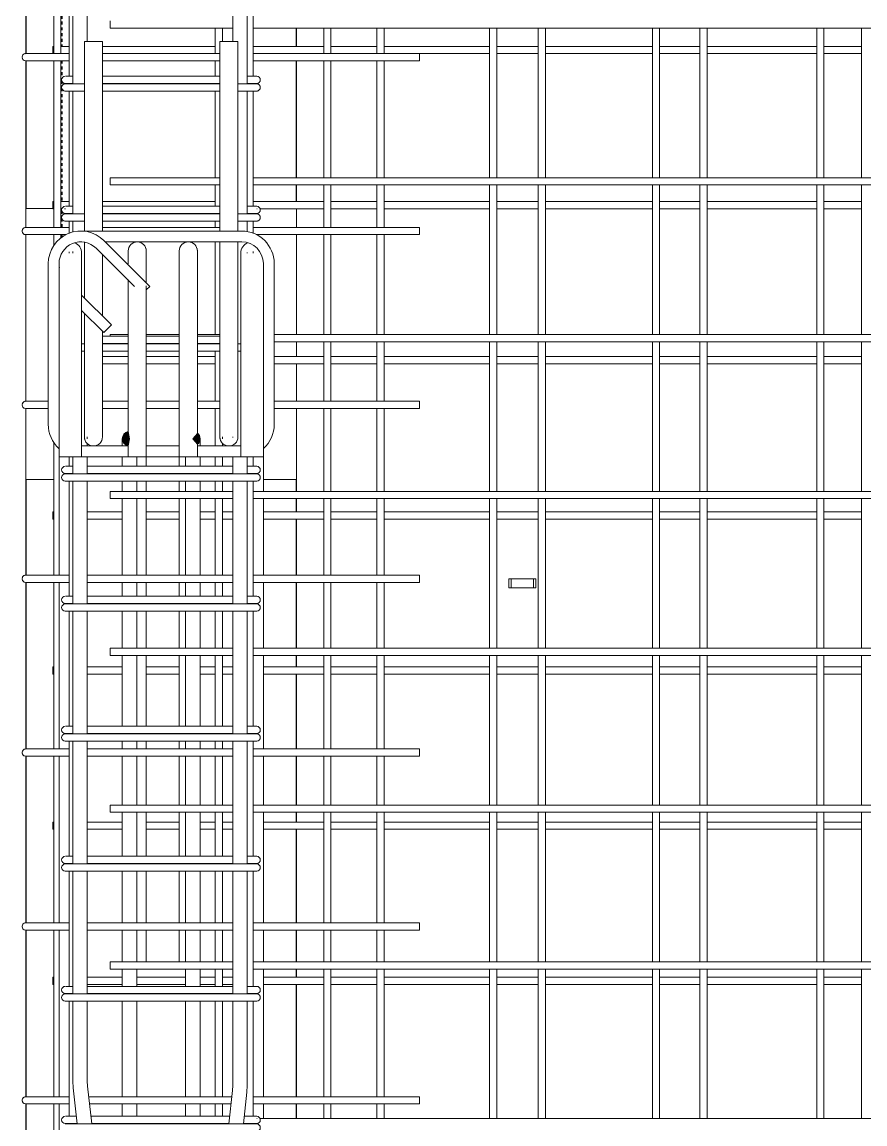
# Model space of a CAD drawing. Header units: millimetres. Extents: x 12473 to 23610, y -3081 to 6044.
# Drawn here: x 14611 to 15544, y 26 to 1246 of the extents above; entities that cross this region are included whole.
import ezdxf

# ---------------------------------------------------------------- set-up
doc = ezdxf.new("R2010")
doc.units = ezdxf.units.MM
doc.linetypes.add('Dash', pattern=[6.36, 3.18, -3.18])
for name, color, linetype, lineweight in [('A-GENM', 13, 'Continuous', 18), ('A-WALL', 113, 'Continuous', 25), ('A-WALL-HDLN', 110, 'Dash', 25), ('S-BEAM', 12, 'Continuous', 18), ('S-RBAR', 171, 'Continuous', 18)]:
    doc.layers.add(name, color=color, linetype=linetype, lineweight=lineweight)

# ---------------------------------------------------------------- blocks, each defined once
blk = doc.blocks.new('RR spread anchor face based - RR-SA-2_5-200-V4-Elevation Front 1')
at = {"layer": 'A-GENM'}
for p, q in [((15149.6, -700), (15152.1, -700)), ((15149.6, -710), (15149.6, -700)), ((15152.1, -700), (15177.1, -700)), ((15152.1, -710), (15152.1, -700)), ((15177.1, -700), (15179.6, -700)), ((15177.1, -710), (15177.1, -700)), ((15179.6, -700), (15179.6, -710)), ((15152.1, -710), (15149.6, -710)), ((15177.1, -710), (15152.1, -710)), ((15179.6, -710), (15177.1, -710))]:
    blk.add_line(p, q, dxfattribs=at)

msp = doc.modelspace()

# ---------------------------------------------------------------- hatches: boundary and pattern name
at = {"layer": 'S-RBAR'}
h = msp.add_hatch(color=256, dxfattribs=at)
edge = h.paths.add_edge_path()
edge.add_arc((14729.6, 785), 8, 100.1579, 180)
edge.add_line((14721.6, 785), (14729.6, 785))
edge.add_line((14729.6, 785), (14728.2, 792.9))
h = msp.add_hatch(color=256, dxfattribs=at)
edge = h.paths.add_edge_path()
edge.add_arc((14729.6, 785), 8, 180, 259.8421)
edge.add_line((14728.2, 777.1), (14729.6, 785))
edge.add_line((14729.6, 785), (14721.6, 785))
for points in [[(14727.2, 777.4), (14728.1, 777.7), (14728.1, 792.3), (14727.2, 792.6), (14721.9, 784.6)], [(14804.7, 779.8), (14806.2, 780.3), (14806.2, 789.7), (14804.7, 790.2), (14804.7, 784.6)]]:
    msp.add_hatch(color=256, dxfattribs=at).paths.add_polyline_path(points)
h = msp.add_hatch(color=256, dxfattribs=at)
edge = h.paths.add_edge_path()
edge.add_arc((14799.7, 785), 8, 311.8329, 408.1671)
edge.add_line((14805, 791), (14799.7, 785))
edge.add_line((14799.7, 785), (14805, 779))

# ---------------------------------------------------------------- linework, layer by layer
at = {"layer": 'A-WALL'}
for p, q in [((14614.6, 1396), (14614.6, 1211.5)), ((14914.6, 1219.4), (14914.6, 1239.7)), ((14614.6, 1203.5), (14614.6, 1040)), ((14914.6, 1074), (14914.6, 1203.5)), ((14914.6, 1047.6), (14914.6, 1066)), ((14614.6, 740), (14614.6, 634)), ((14914.6, 726.7), (14914.6, 740)), ((14914.6, 704.1), (14914.6, 718.7)), ((14914.6, 634), (14914.6, 696.1)), ((14614.6, 626), (14614.6, 441.5)), ((14914.6, 553.1), (14914.6, 626)), ((14914.6, 532.3), (14914.6, 545.1)), ((14914.6, 441.5), (14914.6, 524.3)), ((14614.6, 433.5), (14614.6, 249)), ((14914.6, 379.4), (14914.6, 433.5)), ((14914.6, 360.6), (14914.6, 371.4)), ((14914.6, 249), (14914.6, 352.6)), ((14614.6, 241), (14614.6, 56.5)), ((14914.6, 205.8), (14914.6, 241)), ((14914.6, 188.8), (14914.6, 197.8)), ((14914.6, 56.5), (14914.6, 180.8)), ((14614.6, 48.5), (14614.6, -136)), ((14914.6, 32.2), (14914.6, 48.5))]:
    msp.add_line(p, q, dxfattribs=at)
at = {"layer": 'A-WALL-HDLN'}
for p, q in [((14654.6, 1316.8), (14654.6, 1219.4)), ((14654.6, 1203.5), (14654.6, 1183.5)), ((14654.6, 1181.3), (14654.6, 1175)), ((14654.6, 1172.9), (14654.6, 1047.6)), ((14654.6, 1037.3), (14654.6, 1031.1)), ((14654.6, 1028.9), (14654.6, 1019)), ((14654.6, 1011), (14654.6, 1007.9))]:
    msp.add_line(p, q, dxfattribs=at)
at = {"layer": 'S-BEAM'}
for p, q in [((14614.6, 1019), (14614.6, 1040)), ((14614.6, 1040), (14644.6, 1040)), ((14914.6, 1039.6), (14914.6, 1019)), ((14614.6, 826.5), (14614.6, 1011)), ((14914.6, 1011), (14914.6, 900.4)), ((14914.6, 892.4), (14914.6, 875.9)), ((14914.6, 867.9), (14914.6, 826.5)), ((14614.6, 740), (14614.6, 818.5)), ((14914.6, 818.5), (14914.6, 740)), ((14645.6, 740), (14614.6, 740)), ((14914.6, 740), (14877.8, 740))]:
    msp.add_line(p, q, dxfattribs=at)
at = {"layer": 'S-RBAR'}
for p, q in [((14645.6, 1211.5), (14645.6, 1396)), ((14653.6, 1211.5), (14653.6, 1396)), ((14662.7, 1186.4), (14662.7, 1313.9)), ((14666.8, 1178), (14666.8, 1313.9)), ((14682.8, 1225), (14682.8, 1313.9)), ((14843.9, 1225), (14843.9, 1313.9)), ((14859.9, 1178), (14859.9, 1313.9)), ((14866.5, 1186.4), (14866.5, 1313.9)), ((14708.1, 1239.7), (14708.1, 1247.7)), ((14708.1, 1239.7), (14843.9, 1239.7)), ((14824.5, 1211.5), (14824.5, 1239.7)), ((14832.5, 1225), (14832.5, 1239.7)), ((14866.5, 1239.7), (16044.6, 1239.7)), ((14944.6, 1211.5), (14944.6, 1239.7)), ((14952.6, 1211.5), (14952.6, 1239.7)), ((15003.4, 1211.5), (15003.4, 1239.7)), ((15011.4, 1211.5), (15011.4, 1239.7)), ((15128.2, 1074), (15128.2, 1239.7)), ((15136.2, 1074), (15136.2, 1239.7)), ((15182.2, 1074), (15182.2, 1239.7)), ((15190.2, 1074), (15190.2, 1239.7)), ((15308.6, 1074), (15308.6, 1239.7)), ((15316.6, 1074), (15316.6, 1239.7)), ((15361.1, 1074), (15361.1, 1239.7)), ((15369.1, 1074), (15369.1, 1239.7)), ((15490.6, 1074), (15490.6, 1239.7)), ((15498.6, 1074), (15498.6, 1239.7)), ((15540, 1074), (15540, 1239.7)), ((14679.6, 1225), (14679.6, 1015)), ((14679.6, 1225), (14699.6, 1225)), ((14699.6, 1225), (14699.6, 1015)), ((14829.6, 1225), (14829.6, 1015)), ((14829.6, 1225), (14849.6, 1225)), ((14849.6, 1225), (14849.6, 1015)), ((14614.6, 1211.5), (14634.6, 1211.5)), ((14662.7, 1211.5), (14634.6, 1211.5)), ((14644.6, 1219.4), (14645.6, 1219.4)), ((14644.6, 1211.5), (14644.6, 1219.4)), ((14653.6, 1219.4), (14662.7, 1219.4)), ((14699.6, 1219.4), (14824.5, 1219.4)), ((14829.6, 1211.5), (14699.6, 1211.5)), ((14866.5, 1219.4), (14944.6, 1219.4)), ((15050.6, 1211.5), (14866.5, 1211.5)), ((14952.6, 1219.4), (15003.4, 1219.4)), ((15011.4, 1219.4), (15128.2, 1219.4)), ((15050.6, 1211.5), (15050.6, 1203.5)), ((15050.6, 1211.4), (15128.2, 1211.4)), ((15136.2, 1219.4), (15182.2, 1219.4)), ((15136.2, 1211.4), (15182.2, 1211.4)), ((15190.2, 1219.4), (15308.6, 1219.4)), ((15190.2, 1211.4), (15308.6, 1211.4)), ((15316.6, 1219.4), (15361.1, 1219.4)), ((15316.6, 1211.4), (15361.1, 1211.4)), ((15369.1, 1219.4), (15490.6, 1219.4)), ((15369.1, 1211.4), (15490.6, 1211.4)), ((15498.6, 1219.4), (15540, 1219.4)), ((15498.6, 1211.4), (15540, 1211.4)), ((14614.6, 1203.5), (14634.6, 1203.5)), ((14662.7, 1203.5), (14634.6, 1203.5)), ((14645.6, 1019), (14645.6, 1203.5)), ((14653.6, 1019), (14653.6, 1203.5)), ((14829.6, 1203.5), (14699.6, 1203.5)), ((14824.5, 1186.4), (14824.5, 1203.5)), ((15050.6, 1203.5), (14866.5, 1203.5)), ((14944.6, 1074), (14944.6, 1203.5)), ((14952.6, 1074), (14952.6, 1203.5)), ((15003.4, 1074), (15003.4, 1203.5)), ((15011.4, 1074), (15011.4, 1203.5)), ((14659.1, 1186.4), (14664.2, 1186.4)), ((14664.2, 1186.4), (14666.4, 1186.4)), ((14829.6, 1186.4), (14699.6, 1186.4)), ((14860.1, 1186.4), (14864.5, 1186.4)), ((14864.5, 1186.4), (14870.4, 1186.4)), ((14658.4, 1178.4), (14666.2, 1178.4)), ((14678.4, 1178), (14658.4, 1178)), ((14678.4, 1178), (14679.6, 1178)), ((14829.6, 1178.4), (14699.6, 1178.4)), ((14699.6, 1178), (14829.6, 1178)), ((14849.6, 1178), (14850.4, 1178)), ((14870.4, 1178), (14850.4, 1178)), ((14870.4, 1178), (14850.4, 1178)), ((14860.5, 1178.4), (14870.4, 1178.4)), ((14678.4, 1170), (14658.4, 1170)), ((14662.7, 1042.4), (14662.7, 1170)), ((14666.8, 1034), (14666.8, 1170)), ((14678.4, 1170), (14679.6, 1170)), ((14699.6, 1170), (14829.6, 1170)), ((14824.5, 1074), (14824.5, 1170)), ((14849.6, 1170), (14850.4, 1170)), ((14864.5, 1170), (14850.4, 1170)), ((14859.9, 1034), (14859.9, 1170)), ((14870.4, 1170), (14864.5, 1170)), ((14870.4, 1170), (14864.5, 1170)), ((14866.5, 1042.4), (14866.5, 1170)), ((14708.1, 1074), (14829.6, 1074)), ((14708.1, 1066), (14708.1, 1074)), ((14866.5, 1074), (16044.6, 1074)), ((14708.1, 1066), (14829.6, 1066)), ((14824.5, 1042.4), (14824.5, 1066)), ((14866.5, 1066), (16044.6, 1066)), ((14944.6, 1019), (14944.6, 1066)), ((14952.6, 1019), (14952.6, 1066)), ((15003.4, 1019), (15003.4, 1066)), ((15011.4, 1019), (15011.4, 1066)), ((15128.2, 900.4), (15128.2, 1066)), ((15136.2, 900.4), (15136.2, 1066)), ((15182.2, 900.4), (15182.2, 1066)), ((15190.2, 900.4), (15190.2, 1066)), ((15308.6, 900.4), (15308.6, 1066)), ((15316.6, 900.4), (15316.6, 1066)), ((15361.1, 900.4), (15361.1, 1066)), ((15369.1, 900.4), (15369.1, 1066)), ((15490.6, 900.4), (15490.6, 1066)), ((15498.6, 900.4), (15498.6, 1066)), ((15540, 900.4), (15540, 1066)), ((14644.6, 1047.6), (14645.6, 1047.6)), ((14644.6, 1039.6), (14644.6, 1047.6)), ((14644.6, 1039.6), (14645.6, 1039.6)), ((14653.6, 1047.6), (14662.7, 1047.6)), ((14653.6, 1039.6), (14654.7, 1039.6)), ((14657.7, 1039.6), (14658.8, 1039.6)), ((14659.1, 1042.4), (14664.2, 1042.4)), ((14664.2, 1042.4), (14666.6, 1042.4)), ((14699.6, 1047.6), (14824.5, 1047.6)), ((14829.6, 1042.4), (14699.6, 1042.4)), ((14860.1, 1042.4), (14864.5, 1042.4)), ((14864.5, 1042.4), (14870.4, 1042.4)), ((14866.5, 1047.6), (14944.6, 1047.6)), ((14870.4, 1039.6), (14871.1, 1039.6)), ((14874.1, 1039.6), (14944.6, 1039.6)), ((14952.6, 1047.6), (15003.4, 1047.6)), ((14952.6, 1039.6), (15003.4, 1039.6)), ((15011.4, 1047.6), (15128.2, 1047.6)), ((15011.4, 1039.6), (15128.2, 1039.6)), ((15136.2, 1047.6), (15182.2, 1047.6)), ((15136.2, 1039.6), (15182.2, 1039.6)), ((15190.2, 1047.6), (15308.6, 1047.6)), ((15190.2, 1039.6), (15308.6, 1039.6)), ((15316.6, 1047.6), (15361.1, 1047.6)), ((15316.6, 1039.6), (15361.1, 1039.6)), ((15369.1, 1047.6), (15490.6, 1047.6)), ((15369.1, 1039.6), (15490.6, 1039.6)), ((15498.6, 1047.6), (15540, 1047.6)), ((15498.6, 1039.6), (15540, 1039.6)), ((14658.4, 1034.4), (14666.2, 1034.4)), ((14678.4, 1034), (14658.4, 1034)), ((14678.4, 1026), (14658.4, 1026)), ((14662.7, 1012.3), (14662.7, 1026)), ((14666.8, 1013.8), (14666.8, 1026)), ((14678.4, 1034), (14679.6, 1034)), ((14678.4, 1026), (14679.6, 1026)), ((14829.6, 1034.4), (14699.6, 1034.4)), ((14699.6, 1034), (14829.6, 1034)), ((14699.6, 1026), (14829.6, 1026)), ((14824.5, 1019), (14824.5, 1026)), ((14849.6, 1034), (14850.4, 1034)), ((14849.6, 1026), (14850.4, 1026)), ((14870.4, 1034), (14850.4, 1034)), ((14870.4, 1034), (14850.4, 1034)), ((14864.5, 1026), (14850.4, 1026)), ((14859.9, 1014.4), (14859.9, 1026)), ((14860.5, 1034.4), (14870.4, 1034.4)), ((14870.4, 1026), (14864.5, 1026)), ((14870.4, 1026), (14864.5, 1026)), ((14866.5, 1012.4), (14866.5, 1026)), ((14614.6, 1019), (14634.6, 1019)), ((14662.7, 1019), (14634.6, 1019)), ((14853.8, 1015), (14675.6, 1015)), ((14829.6, 1019), (14699.6, 1019)), ((15050.6, 1019), (14866.5, 1019)), ((15050.6, 1019), (15050.6, 1011)), ((14614.6, 1011), (14634.6, 1011)), ((14659.6, 1011), (14634.6, 1011)), ((14645.6, 998.6), (14645.6, 1011)), ((14653.6, 1007.1), (14653.6, 1011)), ((14679.6, 1002.5), (14679.6, 941.1)), ((14751.9, 953.5), (14701, 1004.5)), ((14853.8, 1003), (14702.5, 1003)), ((14824.5, 900.4), (14824.5, 1003)), ((14829.6, 1003), (14829.6, 867)), ((14849.6, 1003), (14849.6, 867)), ((14859.9, 1001.7), (14859.9, 1002.2)), ((15050.6, 1011), (14869.8, 1011)), ((14944.6, 900.4), (14944.6, 1011)), ((14952.6, 900.4), (14952.6, 1011)), ((15003.4, 900.4), (15003.4, 1011)), ((15011.4, 900.4), (15011.4, 1011)), ((14662.7, 990.5), (14662.7, 992)), ((14666.8, 990.5), (14666.8, 992.5)), ((14676.6, 990.5), (14676.6, 928)), ((14735.1, 953.4), (14692.5, 996)), ((14699.6, 988.9), (14699.6, 921.1)), ((14728.1, 993), (14728.1, 978.6)), ((14748.1, 993), (14748.1, 958.2)), ((14784.7, 993), (14784.7, 913)), ((14804.7, 993), (14804.7, 913)), ((14852.8, 990.5), (14852.8, 928)), ((14859.9, 990.5), (14859.9, 991.4)), ((14866.5, 990.5), (14866.5, 992.3)), ((14639.6, 979), (14639.6, 801)), ((14651.6, 979), (14651.6, 960)), ((14877.8, 974.6), (14877.8, 979)), ((14889.8, 801), (14889.8, 979)), ((14877.8, 975.1), (14877.8, 928)), ((14651.6, 960.6), (14651.6, 928)), ((14728.1, 961.2), (14728.1, 913)), ((14748.1, 954.2), (14748.1, 913)), ((14751.9, 953.5), (14748.1, 949.8)), ((14676.6, 944.1), (14709.5, 911.1)), ((14651.6, 765), (14651.6, 928)), ((14676.6, 765), (14676.6, 928)), ((14852.8, 765), (14852.8, 928)), ((14877.8, 765), (14877.8, 928)), ((14676.6, 927.1), (14701, 902.6)), ((14679.6, 924.1), (14679.6, 867)), ((14699.6, 904.1), (14699.6, 867)), ((14701, 902.6), (14709.5, 911.1)), ((14728.1, 765), (14728.1, 913)), ((14748.1, 765), (14748.1, 913)), ((14784.7, 765), (14784.7, 913)), ((14804.7, 765), (14804.7, 913)), ((14728.1, 898.5), (14699.6, 898.5)), ((14708.1, 900.4), (14728.1, 900.4)), ((14708.1, 898.5), (14708.1, 900.4)), ((14748.1, 900.4), (14784.7, 900.4)), ((14784.7, 898.5), (14748.1, 898.5)), ((14804.7, 900.4), (14829.6, 900.4)), ((14829.6, 898.5), (14804.7, 898.5)), ((14889.8, 900.4), (16044.6, 900.4)), ((14889.8, 892.4), (16044.6, 892.4)), ((14944.6, 826.5), (14944.6, 892.4)), ((14952.6, 826.5), (14952.6, 892.4)), ((15003.4, 826.5), (15003.4, 892.4)), ((15011.4, 826.5), (15011.4, 892.4)), ((15128.2, 726.7), (15128.2, 892.4)), ((15136.2, 726.7), (15136.2, 892.4)), ((15182.2, 726.7), (15182.2, 892.4)), ((15190.2, 726.7), (15190.2, 892.4)), ((15308.6, 726.7), (15308.6, 892.4)), ((15316.6, 726.7), (15316.6, 892.4)), ((15361.1, 726.7), (15361.1, 892.4)), ((15369.1, 726.7), (15369.1, 892.4)), ((15490.6, 726.7), (15490.6, 892.4)), ((15498.6, 726.7), (15498.6, 892.4)), ((15540, 726.7), (15540, 892.4)), ((14678.4, 890), (14676.4, 890)), ((14678.4, 882), (14676.4, 882)), ((14678.4, 890), (14679.6, 890)), ((14678.4, 882), (14679.6, 882)), ((14728.1, 890.5), (14699.6, 890.5)), ((14699.6, 890), (14728.1, 890)), ((14699.6, 882), (14728.1, 882)), ((14784.7, 890.5), (14748.1, 890.5)), ((14748.1, 890), (14784.7, 890)), ((14748.1, 882), (14784.7, 882)), ((14829.6, 890.5), (14804.7, 890.5)), ((14804.7, 890), (14829.6, 890)), ((14804.7, 882), (14829.6, 882)), ((14824.5, 826.5), (14824.5, 882)), ((14849.6, 890), (14850.4, 890)), ((14849.6, 882), (14850.4, 882)), ((14853, 890), (14850.4, 890)), ((14853, 890), (14850.4, 890)), ((14852.8, 882), (14850.4, 882)), ((14679.6, 787), (14679.6, 867)), ((14699.6, 875.9), (14728.1, 875.9)), ((14699.6, 867.9), (14728.1, 867.9)), ((14699.6, 787), (14699.6, 867)), ((14748.1, 875.9), (14784.7, 875.9)), ((14748.1, 867.9), (14784.7, 867.9)), ((14804.7, 875.9), (14824.5, 875.9)), ((14804.7, 867.9), (14824.5, 867.9)), ((14829.6, 787), (14829.6, 867)), ((14849.6, 787), (14849.6, 867)), ((14889.8, 875.9), (14944.6, 875.9)), ((14889.8, 867.9), (14944.6, 867.9)), ((14952.6, 875.9), (15003.4, 875.9)), ((14952.6, 867.9), (15003.4, 867.9)), ((15011.4, 875.9), (15128.2, 875.9)), ((15011.4, 867.9), (15128.2, 867.9)), ((15136.2, 875.9), (15182.2, 875.9)), ((15136.2, 867.9), (15182.2, 867.9)), ((15190.2, 875.9), (15308.6, 875.9)), ((15190.2, 867.9), (15308.6, 867.9)), ((15316.6, 875.9), (15361.1, 875.9)), ((15316.6, 867.9), (15361.1, 867.9)), ((15369.1, 875.9), (15490.6, 875.9)), ((15369.1, 867.9), (15490.6, 867.9)), ((15498.6, 875.9), (15540, 875.9)), ((15498.6, 867.9), (15540, 867.9)), ((14614.6, 826.5), (14634.6, 826.5)), ((14614.6, 818.5), (14634.6, 818.5)), ((14639.6, 826.5), (14634.6, 826.5)), ((14639.6, 818.5), (14634.6, 818.5)), ((14728.1, 826.5), (14699.6, 826.5)), ((14728.1, 818.5), (14699.6, 818.5)), ((14784.7, 826.5), (14748.1, 826.5)), ((14784.7, 818.5), (14748.1, 818.5)), ((14829.6, 826.5), (14804.7, 826.5)), ((14829.6, 818.5), (14804.7, 818.5)), ((14824.5, 777), (14824.5, 818.5)), ((15050.6, 826.5), (14889.8, 826.5)), ((15050.6, 818.5), (14889.8, 818.5)), ((14944.6, 726.7), (14944.6, 818.5)), ((14952.6, 726.7), (14952.6, 818.5)), ((15003.4, 726.7), (15003.4, 818.5)), ((15011.4, 726.7), (15011.4, 818.5)), ((15050.6, 826.5), (15050.6, 818.5)), ((14645.6, 634), (14645.6, 781.4)), ((14682.8, 784.8), (14682.8, 787)), ((14721.6, 785), (14721.6, 777.6)), ((14729.6, 785), (14721.6, 785)), ((14721.6, 785), (14729.6, 785)), ((14727.2, 792.6), (14721.9, 784.6)), ((14721.9, 784.6), (14727.2, 777.4)), ((14728.1, 792.3), (14727.2, 792.6)), ((14728.1, 777.7), (14728.1, 792.3)), ((14729.6, 785), (14728.2, 792.9)), ((14728.2, 777.1), (14729.6, 785)), ((14805, 791), (14799.7, 785)), ((14799.7, 785), (14805, 779)), ((14806.2, 789.7), (14804.7, 790.2)), ((14804.7, 790.2), (14804.7, 784.6)), ((14804.7, 784.6), (14804.7, 779.8)), ((14806.2, 780.3), (14806.2, 789.7)), ((14807.7, 785), (14807.7, 777.6)), ((14832.5, 784.8), (14832.5, 787)), ((14843.9, 786.3), (14843.9, 787)), ((14676.6, 777), (14728.1, 777)), ((14682.8, 777), (14682.8, 779.7)), ((14727.2, 777.4), (14728.1, 777.7)), ((14748.1, 777), (14784.7, 777)), ((14804.7, 779.8), (14806.2, 780.3)), ((14804.7, 777), (14852.8, 777)), ((14832.5, 777), (14832.5, 779.9)), ((14843.9, 777), (14843.9, 778.1)), ((14676.6, 765), (14651.6, 765)), ((14651.6, 765), (14651.6, 745)), ((14662.7, 754.5), (14662.7, 765)), ((14666.8, 746.1), (14666.8, 765)), ((14676.6, 765), (14728.1, 765)), ((14682.8, 746.1), (14682.8, 765)), ((14721.6, 765), (14721.6, 754.9)), ((14748.1, 765), (14728.1, 765)), ((14737.6, 765), (14737.6, 754.9)), ((14748.1, 765), (14748.1, 754.5)), ((14748.1, 765), (14784.7, 765)), ((14804.7, 765), (14784.7, 765)), ((14784.7, 765), (14784.7, 754.5)), ((14791.7, 765), (14791.7, 754.9)), ((14804.7, 765), (14852.8, 765)), ((14807.7, 765), (14807.7, 754.9)), ((14824.5, 754.5), (14824.5, 765)), ((14832.5, 754.5), (14832.5, 765)), ((14843.9, 746.1), (14843.9, 765)), ((14877.8, 765), (14852.8, 765)), ((14859.9, 746.1), (14859.9, 765)), ((14866.5, 754.5), (14866.5, 765)), ((14877.8, 765), (14877.8, 745)), ((14651.6, 745), (14651.6, 634)), ((14658.4, 746.5), (14666.2, 746.5)), ((14678.4, 746.1), (14658.4, 746.1)), ((14659.1, 754.5), (14664.2, 754.5)), ((14664.2, 754.5), (14666.4, 754.5)), ((14678.4, 746.1), (14850.4, 746.1)), ((14843.9, 754.5), (14682.8, 754.5)), ((14843.9, 746.5), (14682.8, 746.5)), ((14870.4, 746.1), (14850.4, 746.1)), ((14870.4, 746.1), (14850.4, 746.1)), ((14860.1, 754.5), (14864.5, 754.5)), ((14860.5, 746.5), (14870.4, 746.5)), ((14864.5, 754.5), (14870.4, 754.5)), ((14877.8, 745), (14877.8, 726.7)), ((14678.4, 738.1), (14658.4, 738.1)), ((14662.7, 610.6), (14662.7, 738.1)), ((14666.8, 602.1), (14666.8, 738.1)), ((14678.4, 738.1), (14850.4, 738.1)), ((14682.8, 602.1), (14682.8, 738.1)), ((14721.6, 738.1), (14721.6, 726.7)), ((14737.6, 738.1), (14737.6, 726.7)), ((14748.1, 738.1), (14748.1, 726.7)), ((14784.7, 738.1), (14784.7, 726.7)), ((14791.7, 738.1), (14791.7, 726.7)), ((14807.7, 738.1), (14807.7, 726.7)), ((14824.5, 726.7), (14824.5, 738.1)), ((14832.5, 726.7), (14832.5, 738.1)), ((14843.9, 602.1), (14843.9, 738.1)), ((14864.5, 738.1), (14850.4, 738.1)), ((14859.9, 602.1), (14859.9, 738.1)), ((14870.4, 738.1), (14864.5, 738.1)), ((14870.4, 738.1), (14864.5, 738.1)), ((14866.5, 610.6), (14866.5, 738.1)), ((14708.1, 726.7), (14843.9, 726.7)), ((14708.1, 718.7), (14708.1, 726.7)), ((14866.5, 726.7), (16044.6, 726.7)), ((14708.1, 718.7), (14843.9, 718.7)), ((14721.6, 718.7), (14721.6, 634)), ((14737.6, 718.7), (14737.6, 634)), ((14748.1, 718.7), (14748.1, 634)), ((14784.7, 718.7), (14784.7, 634)), ((14791.7, 718.7), (14791.7, 634)), ((14807.7, 718.7), (14807.7, 634)), ((14824.5, 634), (14824.5, 718.7)), ((14832.5, 634), (14832.5, 718.7)), ((14866.5, 718.7), (16044.6, 718.7)), ((14877.8, 718.7), (14877.8, 634)), ((14944.6, 634), (14944.6, 718.7)), ((14952.6, 634), (14952.6, 718.7)), ((15003.4, 634), (15003.4, 718.7)), ((15011.4, 634), (15011.4, 718.7)), ((15128.2, 553.1), (15128.2, 718.7)), ((15136.2, 553.1), (15136.2, 718.7)), ((15182.2, 553.1), (15182.2, 718.7)), ((15190.2, 553.1), (15190.2, 718.7)), ((15308.6, 553.1), (15308.6, 718.7)), ((15316.6, 553.1), (15316.6, 718.7)), ((15361.1, 553.1), (15361.1, 718.7)), ((15369.1, 553.1), (15369.1, 718.7)), ((15490.6, 553.1), (15490.6, 718.7)), ((15498.6, 553.1), (15498.6, 718.7)), ((15540, 553.1), (15540, 718.7)), ((14644.6, 704.1), (14645.6, 704.1)), ((14644.6, 696.1), (14644.6, 704.1)), ((14644.6, 696.1), (14645.6, 696.1)), ((14682.8, 704.1), (14721.6, 704.1)), ((14682.8, 696.1), (14721.6, 696.1)), ((14748.1, 704.1), (14784.7, 704.1)), ((14748.1, 696.1), (14784.7, 696.1)), ((14807.7, 704.1), (14824.5, 704.1)), ((14807.7, 696.1), (14824.5, 696.1)), ((14832.5, 704.1), (14843.9, 704.1)), ((14832.5, 696.1), (14843.9, 696.1)), ((14877.8, 704.1), (14944.6, 704.1)), ((14877.8, 696.1), (14944.6, 696.1)), ((14952.6, 704.1), (15003.4, 704.1)), ((14952.6, 696.1), (15003.4, 696.1)), ((15011.4, 704.1), (15128.2, 704.1)), ((15011.4, 696.1), (15128.2, 696.1)), ((15136.2, 704.1), (15182.2, 704.1)), ((15136.2, 696.1), (15182.2, 696.1)), ((15190.2, 704.1), (15308.6, 704.1)), ((15190.2, 696.1), (15308.6, 696.1)), ((15316.6, 704.1), (15361.1, 704.1)), ((15316.6, 696.1), (15361.1, 696.1)), ((15369.1, 704.1), (15490.6, 704.1)), ((15369.1, 696.1), (15490.6, 696.1)), ((15498.6, 704.1), (15540, 704.1)), ((15498.6, 696.1), (15540, 696.1)), ((14614.6, 634), (14634.6, 634)), ((14614.6, 626), (14634.6, 626)), ((14662.7, 634), (14634.6, 634)), ((14662.7, 626), (14634.6, 626)), ((14645.6, 441.5), (14645.6, 626)), ((14651.6, 626), (14651.6, 441.5)), ((14843.9, 634), (14682.8, 634)), ((14843.9, 626), (14682.8, 626)), ((14721.6, 626), (14721.6, 610.6)), ((14737.6, 626), (14737.6, 610.6)), ((14748.1, 626), (14748.1, 610.6)), ((14784.7, 626), (14784.7, 610.6)), ((14791.7, 626), (14791.7, 610.6)), ((14807.7, 626), (14807.7, 610.6)), ((14824.5, 610.6), (14824.5, 626)), ((14832.5, 610.6), (14832.5, 626)), ((15050.6, 634), (14866.5, 634)), ((15050.6, 626), (14866.5, 626)), ((14877.8, 626), (14877.8, 553.1)), ((14944.6, 553.1), (14944.6, 626)), ((14952.6, 553.1), (14952.6, 626)), ((15003.4, 553.1), (15003.4, 626)), ((15011.4, 553.1), (15011.4, 626)), ((15050.6, 634), (15050.6, 626)), ((14659.1, 610.6), (14664.2, 610.6)), ((14664.2, 610.6), (14666.4, 610.6)), ((14843.9, 610.6), (14682.8, 610.6)), ((14860.1, 610.6), (14864.5, 610.6)), ((14864.5, 610.6), (14870.4, 610.6)), ((14658.4, 602.6), (14666.2, 602.6)), ((14678.4, 602.1), (14658.4, 602.1)), ((14678.4, 602.1), (14850.4, 602.1)), ((14843.9, 602.6), (14682.8, 602.6)), ((14870.4, 602.1), (14850.4, 602.1)), ((14870.4, 602.1), (14850.4, 602.1)), ((14860.5, 602.6), (14870.4, 602.6)), ((14678.4, 594.1), (14658.4, 594.1)), ((14662.7, 466.6), (14662.7, 594.1)), ((14666.8, 458.2), (14666.8, 594.1)), ((14678.4, 594.1), (14850.4, 594.1)), ((14682.8, 458.2), (14682.8, 594.1)), ((14721.6, 594.1), (14721.6, 553.1)), ((14737.6, 594.1), (14737.6, 553.1)), ((14748.1, 594.1), (14748.1, 553.1)), ((14784.7, 594.1), (14784.7, 553.1)), ((14791.7, 594.1), (14791.7, 553.1)), ((14807.7, 594.1), (14807.7, 553.1)), ((14824.5, 553.1), (14824.5, 594.1)), ((14832.5, 553.1), (14832.5, 594.1)), ((14843.9, 458.2), (14843.9, 594.1)), ((14864.5, 594.1), (14850.4, 594.1)), ((14859.9, 458.2), (14859.9, 594.1)), ((14870.4, 594.1), (14864.5, 594.1)), ((14870.4, 594.1), (14864.5, 594.1)), ((14866.5, 466.6), (14866.5, 594.1)), ((14708.1, 553.1), (14843.9, 553.1)), ((14708.1, 545.1), (14708.1, 553.1)), ((14866.5, 553.1), (16044.6, 553.1)), ((14708.1, 545.1), (14843.9, 545.1)), ((14721.6, 545.1), (14721.6, 466.6)), ((14737.6, 545.1), (14737.6, 466.6)), ((14748.1, 545.1), (14748.1, 466.6)), ((14784.7, 545.1), (14784.7, 466.6)), ((14791.7, 545.1), (14791.7, 466.6)), ((14807.7, 545.1), (14807.7, 466.6)), ((14824.5, 466.6), (14824.5, 545.1)), ((14832.5, 466.6), (14832.5, 545.1)), ((14866.5, 545.1), (16044.6, 545.1)), ((14877.8, 545.1), (14877.8, 441.5)), ((14944.6, 441.5), (14944.6, 545.1)), ((14952.6, 441.5), (14952.6, 545.1)), ((15003.4, 441.5), (15003.4, 545.1)), ((15011.4, 441.5), (15011.4, 545.1)), ((15128.2, 379.4), (15128.2, 545.1)), ((15136.2, 379.4), (15136.2, 545.1)), ((15182.2, 379.4), (15182.2, 545.1)), ((15190.2, 379.4), (15190.2, 545.1)), ((15308.6, 379.4), (15308.6, 545.1)), ((15316.6, 379.4), (15316.6, 545.1)), ((15361.1, 379.4), (15361.1, 545.1)), ((15369.1, 379.4), (15369.1, 545.1)), ((15490.6, 379.4), (15490.6, 545.1)), ((15498.6, 379.4), (15498.6, 545.1)), ((15540, 379.4), (15540, 545.1)), ((14644.6, 532.3), (14645.6, 532.3)), ((14644.6, 524.3), (14644.6, 532.3)), ((14682.8, 532.3), (14721.6, 532.3)), ((14748.1, 532.3), (14784.7, 532.3)), ((14807.7, 532.3), (14824.5, 532.3)), ((14832.5, 532.3), (14843.9, 532.3)), ((14877.8, 532.3), (14944.6, 532.3)), ((14952.6, 532.3), (15003.4, 532.3)), ((15011.4, 532.3), (15128.2, 532.3)), ((15136.2, 532.3), (15182.2, 532.3)), ((15190.2, 532.3), (15308.6, 532.3)), ((15316.6, 532.3), (15361.1, 532.3)), ((15369.1, 532.3), (15490.6, 532.3)), ((15498.6, 532.3), (15540, 532.3)), ((14644.6, 524.3), (14645.6, 524.3)), ((14682.8, 524.3), (14721.6, 524.3)), ((14748.1, 524.3), (14784.7, 524.3)), ((14807.7, 524.3), (14824.5, 524.3)), ((14832.5, 524.3), (14843.9, 524.3)), ((14877.8, 524.3), (14944.6, 524.3)), ((14952.6, 524.3), (15003.4, 524.3)), ((15011.4, 524.3), (15128.2, 524.3)), ((15136.2, 524.3), (15182.2, 524.3)), ((15190.2, 524.3), (15308.6, 524.3)), ((15316.6, 524.3), (15361.1, 524.3)), ((15369.1, 524.3), (15490.6, 524.3)), ((15498.6, 524.3), (15540, 524.3)), ((14659.1, 466.6), (14664.2, 466.6)), ((14664.2, 466.6), (14666.4, 466.6)), ((14843.9, 466.6), (14682.8, 466.6)), ((14860.1, 466.6), (14864.5, 466.6)), ((14864.5, 466.6), (14870.4, 466.6)), ((14658.4, 458.6), (14666.2, 458.6)), ((14678.4, 458.2), (14658.4, 458.2)), ((14678.4, 458.2), (14850.4, 458.2)), ((14843.9, 458.6), (14682.8, 458.6)), ((14870.4, 458.2), (14850.4, 458.2)), ((14870.4, 458.2), (14850.4, 458.2)), ((14860.5, 458.6), (14870.4, 458.6)), ((14614.6, 441.5), (14634.6, 441.5)), ((14662.7, 441.5), (14634.6, 441.5)), ((14678.4, 450.2), (14658.4, 450.2)), ((14662.7, 322.7), (14662.7, 450.2)), ((14666.8, 314.2), (14666.8, 450.2)), ((14678.4, 450.2), (14850.4, 450.2)), ((14682.8, 314.2), (14682.8, 450.2)), ((14843.9, 441.5), (14682.8, 441.5)), ((14721.6, 450.2), (14721.6, 441.5)), ((14737.6, 450.2), (14737.6, 441.5)), ((14748.1, 450.2), (14748.1, 441.5)), ((14784.7, 450.2), (14784.7, 441.5)), ((14791.7, 450.2), (14791.7, 441.5)), ((14807.7, 450.2), (14807.7, 441.5)), ((14824.5, 441.5), (14824.5, 450.2)), ((14832.5, 441.5), (14832.5, 450.2)), ((14843.9, 314.2), (14843.9, 450.2)), ((14864.5, 450.2), (14850.4, 450.2)), ((14859.9, 314.2), (14859.9, 450.2)), ((14870.4, 450.2), (14864.5, 450.2)), ((14870.4, 450.2), (14864.5, 450.2)), ((14866.5, 322.7), (14866.5, 450.2)), ((15050.6, 441.5), (14866.5, 441.5)), ((15050.6, 441.5), (15050.6, 433.5)), ((14614.6, 433.5), (14634.6, 433.5)), ((14662.7, 433.5), (14634.6, 433.5)), ((14645.6, 249), (14645.6, 433.5)), ((14651.6, 433.5), (14651.6, 249)), ((14843.9, 433.5), (14682.8, 433.5)), ((14721.6, 433.5), (14721.6, 379.4)), ((14737.6, 433.5), (14737.6, 379.4)), ((14748.1, 433.5), (14748.1, 379.4)), ((14784.7, 433.5), (14784.7, 379.4)), ((14791.7, 433.5), (14791.7, 379.4)), ((14807.7, 433.5), (14807.7, 379.4)), ((14824.5, 379.4), (14824.5, 433.5)), ((14832.5, 379.4), (14832.5, 433.5)), ((15050.6, 433.5), (14866.5, 433.5)), ((14877.8, 433.5), (14877.8, 379.4)), ((14944.6, 379.4), (14944.6, 433.5)), ((14952.6, 379.4), (14952.6, 433.5)), ((15003.4, 379.4), (15003.4, 433.5)), ((15011.4, 379.4), (15011.4, 433.5)), ((14708.1, 379.4), (14843.9, 379.4)), ((14708.1, 371.4), (14708.1, 379.4)), ((14866.5, 379.4), (16044.6, 379.4)), ((14708.1, 371.4), (14843.9, 371.4)), ((14721.6, 371.4), (14721.6, 322.7)), ((14737.6, 371.4), (14737.6, 322.7)), ((14748.1, 371.4), (14748.1, 322.7)), ((14784.7, 371.4), (14784.7, 322.7)), ((14791.7, 371.4), (14791.7, 322.7)), ((14807.7, 371.4), (14807.7, 322.7)), ((14824.5, 322.7), (14824.5, 371.4)), ((14832.5, 322.7), (14832.5, 371.4)), ((14866.5, 371.4), (16044.6, 371.4)), ((14877.8, 371.4), (14877.8, 249)), ((14944.6, 249), (14944.6, 371.4)), ((14952.6, 249), (14952.6, 371.4)), ((15003.4, 249), (15003.4, 371.4)), ((15011.4, 249), (15011.4, 371.4)), ((15128.2, 205.8), (15128.2, 371.4)), ((15136.2, 205.8), (15136.2, 371.4)), ((15182.2, 205.8), (15182.2, 371.4)), ((15190.2, 205.8), (15190.2, 371.4)), ((15308.6, 205.8), (15308.6, 371.4)), ((15316.6, 205.8), (15316.6, 371.4)), ((15361.1, 205.8), (15361.1, 371.4)), ((15369.1, 205.8), (15369.1, 371.4)), ((15490.6, 205.8), (15490.6, 371.4)), ((15498.6, 205.8), (15498.6, 371.4)), ((15540, 205.8), (15540, 371.4)), ((14644.6, 360.6), (14645.6, 360.6)), ((14644.6, 352.6), (14644.6, 360.6)), ((14682.8, 360.6), (14721.6, 360.6)), ((14748.1, 360.6), (14784.7, 360.6)), ((14807.7, 360.6), (14824.5, 360.6)), ((14832.5, 360.6), (14843.9, 360.6)), ((14877.8, 360.6), (14944.6, 360.6)), ((14952.6, 360.6), (15003.4, 360.6)), ((15011.4, 360.6), (15128.2, 360.6)), ((15136.2, 360.6), (15182.2, 360.6)), ((15190.2, 360.6), (15308.6, 360.6)), ((15316.6, 360.6), (15361.1, 360.6)), ((15369.1, 360.6), (15490.6, 360.6)), ((15498.6, 360.6), (15540, 360.6)), ((14644.6, 352.6), (14645.6, 352.6)), ((14682.8, 352.6), (14721.6, 352.6)), ((14748.1, 352.6), (14784.7, 352.6)), ((14807.7, 352.6), (14824.5, 352.6)), ((14832.5, 352.6), (14843.9, 352.6)), ((14877.8, 352.6), (14944.6, 352.6)), ((14952.6, 352.6), (15003.4, 352.6)), ((15011.4, 352.6), (15128.2, 352.6)), ((15136.2, 352.6), (15182.2, 352.6)), ((15190.2, 352.6), (15308.6, 352.6)), ((15316.6, 352.6), (15361.1, 352.6)), ((15369.1, 352.6), (15490.6, 352.6)), ((15498.6, 352.6), (15540, 352.6)), ((14659.1, 322.7), (14664.2, 322.7)), ((14664.2, 322.7), (14666.4, 322.7)), ((14843.9, 322.7), (14682.8, 322.7)), ((14860.1, 322.7), (14864.5, 322.7)), ((14864.5, 322.7), (14870.4, 322.7)), ((14658.4, 314.7), (14666.2, 314.7)), ((14678.4, 314.2), (14658.4, 314.2)), ((14678.4, 306.2), (14658.4, 306.2)), ((14662.7, 178.7), (14662.7, 306.2)), ((14666.8, 170.3), (14666.8, 306.2)), ((14678.4, 314.2), (14850.4, 314.2)), ((14678.4, 306.2), (14850.4, 306.2)), ((14843.9, 314.7), (14682.8, 314.7)), ((14682.8, 170.3), (14682.8, 306.2)), ((14721.6, 306.2), (14721.6, 249)), ((14737.6, 306.2), (14737.6, 249)), ((14748.1, 306.2), (14748.1, 249)), ((14784.7, 306.2), (14784.7, 249)), ((14791.7, 306.2), (14791.7, 249)), ((14807.7, 306.2), (14807.7, 249)), ((14824.5, 249), (14824.5, 306.2)), ((14832.5, 249), (14832.5, 306.2)), ((14843.9, 170.3), (14843.9, 306.2)), ((14870.4, 314.2), (14850.4, 314.2)), ((14870.4, 314.2), (14850.4, 314.2)), ((14864.5, 306.2), (14850.4, 306.2)), ((14859.9, 170.3), (14859.9, 306.2)), ((14860.5, 314.7), (14870.4, 314.7)), ((14870.4, 306.2), (14864.5, 306.2)), ((14870.4, 306.2), (14864.5, 306.2)), ((14866.5, 178.7), (14866.5, 306.2)), ((14614.6, 249), (14634.6, 249)), ((14662.7, 249), (14634.6, 249)), ((14843.9, 249), (14682.8, 249)), ((15050.6, 249), (14866.5, 249)), ((15050.6, 249), (15050.6, 241)), ((14614.6, 241), (14634.6, 241)), ((14662.7, 241), (14634.6, 241)), ((14645.6, 56.5), (14645.6, 241)), ((14651.6, 241), (14651.6, 56.5)), ((14843.9, 241), (14682.8, 241)), ((14721.6, 241), (14721.6, 205.8)), ((14737.6, 241), (14737.6, 205.8)), ((14748.1, 241), (14748.1, 205.8)), ((14784.7, 241), (14784.7, 205.8)), ((14791.7, 241), (14791.7, 205.8)), ((14807.7, 241), (14807.7, 205.8)), ((14824.5, 205.8), (14824.5, 241)), ((14832.5, 205.8), (14832.5, 241)), ((15050.6, 241), (14866.5, 241)), ((14877.8, 241), (14877.8, 205.8)), ((14944.6, 205.8), (14944.6, 241)), ((14952.6, 205.8), (14952.6, 241)), ((15003.4, 205.8), (15003.4, 241)), ((15011.4, 205.8), (15011.4, 241)), ((14708.1, 205.8), (14843.9, 205.8)), ((14708.1, 197.8), (14708.1, 205.8)), ((14708.1, 197.8), (14843.9, 197.8)), ((14721.6, 197.8), (14721.6, 178.7)), ((14737.6, 197.8), (14737.6, 178.7)), ((14791.7, 197.8), (14791.7, 178.7)), ((14807.7, 197.8), (14807.7, 178.7)), ((14824.5, 178.7), (14824.5, 197.8)), ((14832.5, 178.7), (14832.5, 197.8)), ((14866.5, 205.8), (16044.6, 205.8)), ((14866.5, 197.8), (16044.6, 197.8)), ((14877.8, 197.8), (14877.8, 56.5)), ((14944.6, 56.5), (14944.6, 197.8)), ((14952.6, 56.5), (14952.6, 197.8)), ((15003.4, 56.5), (15003.4, 197.8)), ((15011.4, 56.5), (15011.4, 197.8)), ((15128.2, 32.2), (15128.2, 197.8)), ((15136.2, 32.2), (15136.2, 197.8)), ((15182.2, 32.2), (15182.2, 197.8)), ((15190.2, 32.2), (15190.2, 197.8)), ((15308.6, 32.2), (15308.6, 197.8)), ((15316.6, 32.2), (15316.6, 197.8)), ((15361.1, 32.2), (15361.1, 197.8)), ((15369.1, 32.2), (15369.1, 197.8)), ((15490.6, 32.2), (15490.6, 197.8)), ((15498.6, 32.2), (15498.6, 197.8)), ((15540, 32.2), (15540, 197.8)), ((14644.6, 188.8), (14645.6, 188.8)), ((14644.6, 180.8), (14644.6, 188.8)), ((14682.8, 188.8), (14721.6, 188.8)), ((14737.6, 188.8), (14791.7, 188.8)), ((14807.7, 188.8), (14824.5, 188.8)), ((14832.5, 188.8), (14843.9, 188.8)), ((14877.8, 188.8), (14944.6, 188.8)), ((14952.6, 188.8), (15003.4, 188.8)), ((15011.4, 188.8), (15128.2, 188.8)), ((15136.2, 188.8), (15182.2, 188.8)), ((15190.2, 188.8), (15308.6, 188.8)), ((15316.6, 188.8), (15361.1, 188.8)), ((15369.1, 188.8), (15490.6, 188.8)), ((15498.6, 188.8), (15540, 188.8)), ((14644.6, 180.8), (14645.6, 180.8)), ((14659.1, 178.7), (14664.2, 178.7)), ((14664.2, 178.7), (14666.6, 178.7)), ((14682.8, 180.8), (14721.6, 180.8)), ((14843.9, 178.7), (14682.8, 178.7)), ((14737.6, 180.8), (14791.7, 180.8)), ((14807.7, 180.8), (14824.5, 180.8)), ((14832.5, 180.8), (14843.9, 180.8)), ((14860.1, 178.7), (14864.5, 178.7)), ((14864.5, 178.7), (14870.4, 178.7)), ((14877.8, 180.8), (14944.6, 180.8)), ((14952.6, 180.8), (15003.4, 180.8)), ((15011.4, 180.8), (15128.2, 180.8)), ((15136.2, 180.8), (15182.2, 180.8)), ((15190.2, 180.8), (15308.6, 180.8)), ((15316.6, 180.8), (15361.1, 180.8)), ((15369.1, 180.8), (15490.6, 180.8)), ((15498.6, 180.8), (15540, 180.8)), ((14658.4, 170.7), (14666.2, 170.7)), ((14678.4, 170.3), (14658.4, 170.3)), ((14678.4, 162.3), (14658.4, 162.3)), ((14662.7, 34.8), (14662.7, 162.3)), ((14666.8, 73.9), (14666.8, 162.3)), ((14678.4, 170.3), (14850.4, 170.3)), ((14678.4, 162.3), (14850.4, 162.3)), ((14843.9, 170.7), (14682.8, 170.7)), ((14682.8, 73.9), (14682.8, 162.3)), ((14721.6, 162.3), (14721.6, 56.5)), ((14737.6, 162.3), (14737.6, 56.5)), ((14791.7, 162.3), (14791.7, 56.5)), ((14807.7, 162.3), (14807.7, 56.5)), ((14824.5, 56.5), (14824.5, 162.3)), ((14832.5, 56.5), (14832.5, 162.3)), ((14843.9, 69), (14843.9, 162.3)), ((14870.4, 170.3), (14850.4, 170.3)), ((14870.4, 170.3), (14850.4, 170.3)), ((14864.5, 162.3), (14850.4, 162.3)), ((14859.9, 69), (14859.9, 162.3)), ((14860.5, 170.7), (14870.4, 170.7)), ((14870.4, 162.3), (14864.5, 162.3)), ((14870.4, 162.3), (14864.5, 162.3)), ((14866.5, 34.8), (14866.5, 162.3)), ((14667.2, 66.4), (14666.8, 73.9)), ((14683.1, 68.2), (14682.8, 73.9)), ((14671.7, 26.3), (14667.2, 66.4)), ((14687.8, 26.3), (14683.1, 68.2)), ((14839.7, 26.3), (14843.6, 63.2)), ((14843.6, 63.2), (14843.9, 69)), ((14855.8, 26.3), (14859.5, 61.5)), ((14859.5, 61.5), (14859.9, 69)), ((14614.6, 56.5), (14634.6, 56.5)), ((14662.7, 56.5), (14634.6, 56.5)), ((14842.9, 56.5), (14684.4, 56.5)), ((15050.6, 56.5), (14866.5, 56.5)), ((15050.6, 56.5), (15050.6, 48.5)), ((14614.6, 48.5), (14634.6, 48.5)), ((14662.7, 48.5), (14634.6, 48.5)), ((14645.6, -136), (14645.6, 48.5)), ((14651.6, 48.5), (14651.6, -7)), ((14842.1, 48.5), (14685.3, 48.5)), ((14721.6, 48.5), (14721.6, 34.8)), ((14737.6, 48.5), (14737.6, 34.8)), ((14791.7, 48.5), (14791.7, 34.8)), ((14807.7, 48.5), (14807.7, 34.8)), ((14824.5, 34.8), (14824.5, 48.5)), ((14832.5, 34.8), (14832.5, 48.5)), ((15050.6, 48.5), (14866.5, 48.5)), ((14877.8, 48.5), (14877.8, 32.2)), ((14944.6, 32.2), (14944.6, 48.5)), ((14952.6, 32.2), (14952.6, 48.5)), ((15003.4, 32.2), (15003.4, 48.5)), ((15011.4, 32.2), (15011.4, 48.5)), ((14658.4, 26.8), (14671.5, 26.8)), ((14678.4, 26.3), (14658.4, 26.3)), ((14659.1, 34.8), (14664.2, 34.8)), ((14664.2, 34.8), (14670.7, 34.8)), ((14678.4, 26.3), (14850.4, 26.3)), ((14840.6, 34.8), (14686.8, 34.8)), ((14839.8, 26.8), (14687.7, 26.8)), ((14870.4, 26.3), (14850.4, 26.3)), ((14870.4, 26.3), (14850.4, 26.3)), ((14856.4, 26.8), (14870.4, 26.8)), ((14856.8, 34.8), (14864.5, 34.8)), ((14864.5, 34.8), (14870.4, 34.8)), ((14870.4, 32.2), (14871.1, 32.2)), ((14873.9, 32.2), (16044.6, 32.2))]:
    msp.add_line(p, q, dxfattribs=at)
for centre, radius, start, end in [((14614.6, 1207.5), 4, 90, 270), ((14614.6, 1207.5), 4, 120, 165), ((14614.6, 1207.5), 4, 90, 105), ((14614.6, 1207.5), 4, 195, 240), ((14658.4, 1182.4), 4, 90, 270), ((14870.4, 1182.4), 4, 270, 90), ((14658.4, 1174), 4, 90, 270), ((14658.4, 1174), 4, 120, 165), ((14658.4, 1174), 4, 195, 240), ((14870.4, 1174), 4, 270, 90), ((14870.4, 1174), 4, 270, 90), ((14870.4, 1174), 4, 15, 60), ((14870.4, 1174), 4, 300, 345), ((14658.4, 1174), 4, 255, 270), ((14870.4, 1174), 4, 270, 285), ((14658.4, 1038.4), 4, 90, 270), ((14870.4, 1038.4), 4, 270, 90), ((14658.4, 1030), 4, 90, 270), ((14658.4, 1030), 4, 120, 165), ((14658.4, 1030), 4, 195, 240), ((14658.4, 1030), 4, 255, 270), ((14870.4, 1030), 4, 270, 90), ((14870.4, 1030), 4, 270, 90), ((14870.4, 1030), 4, 270, 285), ((14870.4, 1030), 4, 15, 60), ((14870.4, 1030), 4, 300, 345), ((14614.6, 1015), 4, 90, 270), ((14614.6, 1015), 4, 120, 165), ((14614.6, 1015), 4, 195, 240), ((14614.6, 1015), 4, 90, 105), ((14675.6, 979), 36, 45, 180), ((14853.8, 979), 36, 0, 90), ((14675.6, 979), 24, 45, 180), ((14664.1, 990.5), 12.5, 360, 67.5389), ((14738.1, 993), 10, 360, 180), ((14794.7, 993), 10, 360, 180), ((14865.3, 990.5), 12.5, 112.4611, 180), ((14853.8, 979), 24, 360, 90), ((14738.1, 993), 10, 360, 15), ((14794.7, 993), 10, 360, 15), ((14675.6, 979), 24, 180, 190.2299), ((14614.6, 822.5), 4, 90, 270), ((14614.6, 822.5), 4, 120, 165), ((14614.6, 822.5), 4, 195, 240), ((14614.6, 822.5), 4, 90, 105), ((14675.6, 801), 36, 180, 227.9289), ((14853.8, 801), 36, 312.0711, 360), ((14689.6, 787), 10, 180, 0), ((14689.6, 787), 10, 180, 195), ((14729.6, 785), 8, 100.8518, 180), ((14729.6, 785), 8, 100.1579, 180), ((14729.6, 785), 8, 180, 259.8421), ((14799.7, 785), 8, 0, 51.3028), ((14799.7, 785), 8, 311.8329, 48.1671), ((14839.6, 787), 10, 180, 0), ((14839.6, 787), 10, 180, 195), ((14658.4, 750.5), 4, 90, 270), ((14658.4, 742.1), 4, 90, 270), ((14870.4, 750.5), 4, 270, 90), ((14870.4, 742.1), 4, 270, 90), ((14870.4, 742.1), 4, 270, 90), ((14614.6, 630), 4, 90, 270), ((14614.6, 630), 4, 195, 240), ((14614.6, 630), 4, 120, 158.8056), ((14614.6, 630), 4, 90, 105), ((14658.4, 606.6), 4, 90, 270), ((14870.4, 606.6), 4, 270, 90), ((14658.4, 598.1), 4, 90, 270), ((14870.4, 598.1), 4, 270, 90), ((14870.4, 598.1), 4, 270, 90), ((14658.4, 462.6), 4, 90, 270), ((14870.4, 462.6), 4, 270, 90), ((14658.4, 454.2), 4, 90, 270), ((14870.4, 454.2), 4, 270, 90), ((14870.4, 454.2), 4, 270, 90), ((14614.6, 437.5), 4, 90, 270), ((14614.6, 437.5), 4, 120, 165), ((14614.6, 437.5), 4, 90, 105), ((14614.6, 437.5), 4, 195, 240), ((14658.4, 318.7), 4, 90, 270), ((14870.4, 318.7), 4, 270, 90), ((14658.4, 310.2), 4, 90, 270), ((14870.4, 310.2), 4, 270, 90), ((14870.4, 310.2), 4, 270, 90), ((14614.6, 245), 4, 90, 270), ((14614.6, 245), 4, 120, 165), ((14614.6, 245), 4, 90, 105), ((14614.6, 245), 4, 195, 240), ((14658.4, 174.7), 4, 90, 270), ((14870.4, 174.7), 4, 270, 90), ((14658.4, 166.3), 4, 90, 270), ((14870.4, 166.3), 4, 270, 90), ((14870.4, 166.3), 4, 270, 90), ((14614.6, 52.5), 4, 90, 270), ((14614.6, 52.5), 4, 120, 165), ((14614.6, 52.5), 4, 195, 240), ((14614.6, 52.5), 4, 90, 105), ((14658.4, 30.8), 4, 90, 270), ((14870.4, 30.8), 4, 270, 90), ((14870.4, 22.3), 4, 270, 90), ((14870.4, 22.3), 4, 270, 90)]:
    msp.add_arc(centre, radius, start, end, dxfattribs=at)

# ---------------------------------------------------------------- block references
at = {"layer": 'A-GENM'}
msp.add_blockref('RR spread anchor face based - RR-SA-2_5-200-V4-Elevation Front 1', (0, 1330), dxfattribs=at)

doc.saveas('drawing.dxf')
